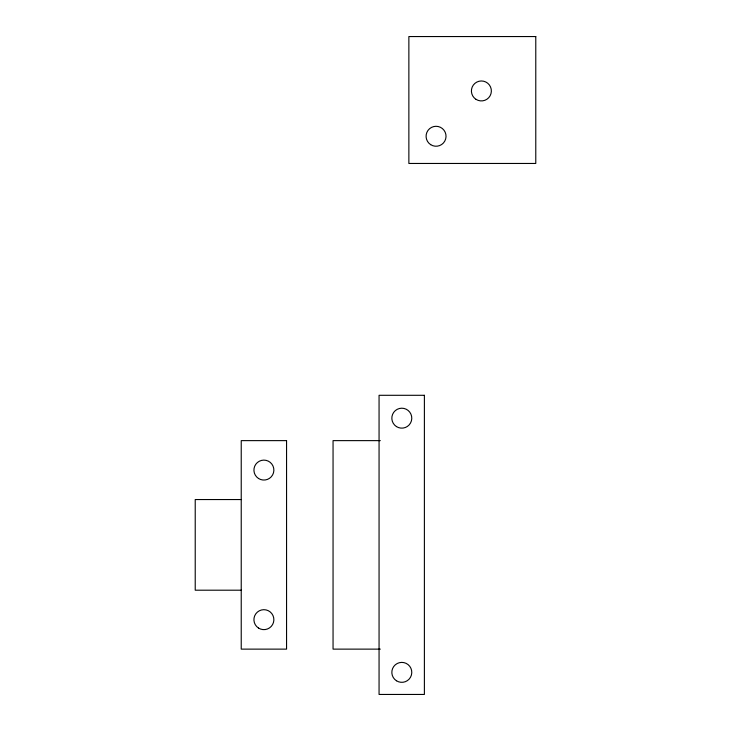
<?xml version="1.0" encoding="UTF-8"?>
<svg xmlns="http://www.w3.org/2000/svg" width="731" height="731" viewBox="0 0 731 731"><rect width="100%" height="100%" fill="white"/><g stroke="black" fill="none" stroke-linecap="round" stroke-linejoin="round"><path stroke-width="1.1" d="M380.312 440.629L333.053 440.629L333.053 649.128L380.312 649.128M241.358 499.547L195.223 499.547L195.223 590.2L241.358 590.2M535.777 36.55L408.867 36.55L408.867 163.461L535.777 163.461L535.777 36.55M424.391 395.297L379.06 395.297L379.06 694.45L424.391 694.45L424.391 395.297M286.561 440.629L241.23 440.629L241.23 649.128L286.561 649.128L286.561 440.629M476.009 99.343A9.969 9.969 0 0 0 491.351 91.393A9.969 9.969 0 0 0 476.795 82.091A9.969 9.969 0 0 0 476.009 99.343M430.687 144.665A9.969 9.969 0 0 0 446.02 136.715A9.969 9.969 0 0 0 431.473 127.413A9.969 9.969 0 0 0 430.687 144.665M258.527 478.485A9.969 9.969 0 0 0 273.86 470.536A9.969 9.969 0 0 0 259.304 461.234A9.969 9.969 0 0 0 258.527 478.485M258.527 628.066A9.969 9.969 0 0 0 273.86 620.116A9.969 9.969 0 0 0 259.304 610.805A9.969 9.969 0 0 0 258.527 628.066M396.44 426.575A9.969 9.969 0 0 0 411.772 418.625A9.969 9.969 0 0 0 397.216 409.323A9.969 9.969 0 0 0 396.44 426.575M396.44 680.762A9.969 9.969 0 0 0 411.772 672.812A9.969 9.969 0 0 0 397.216 663.51A9.969 9.969 0 0 0 396.44 680.762"/></g></svg>
